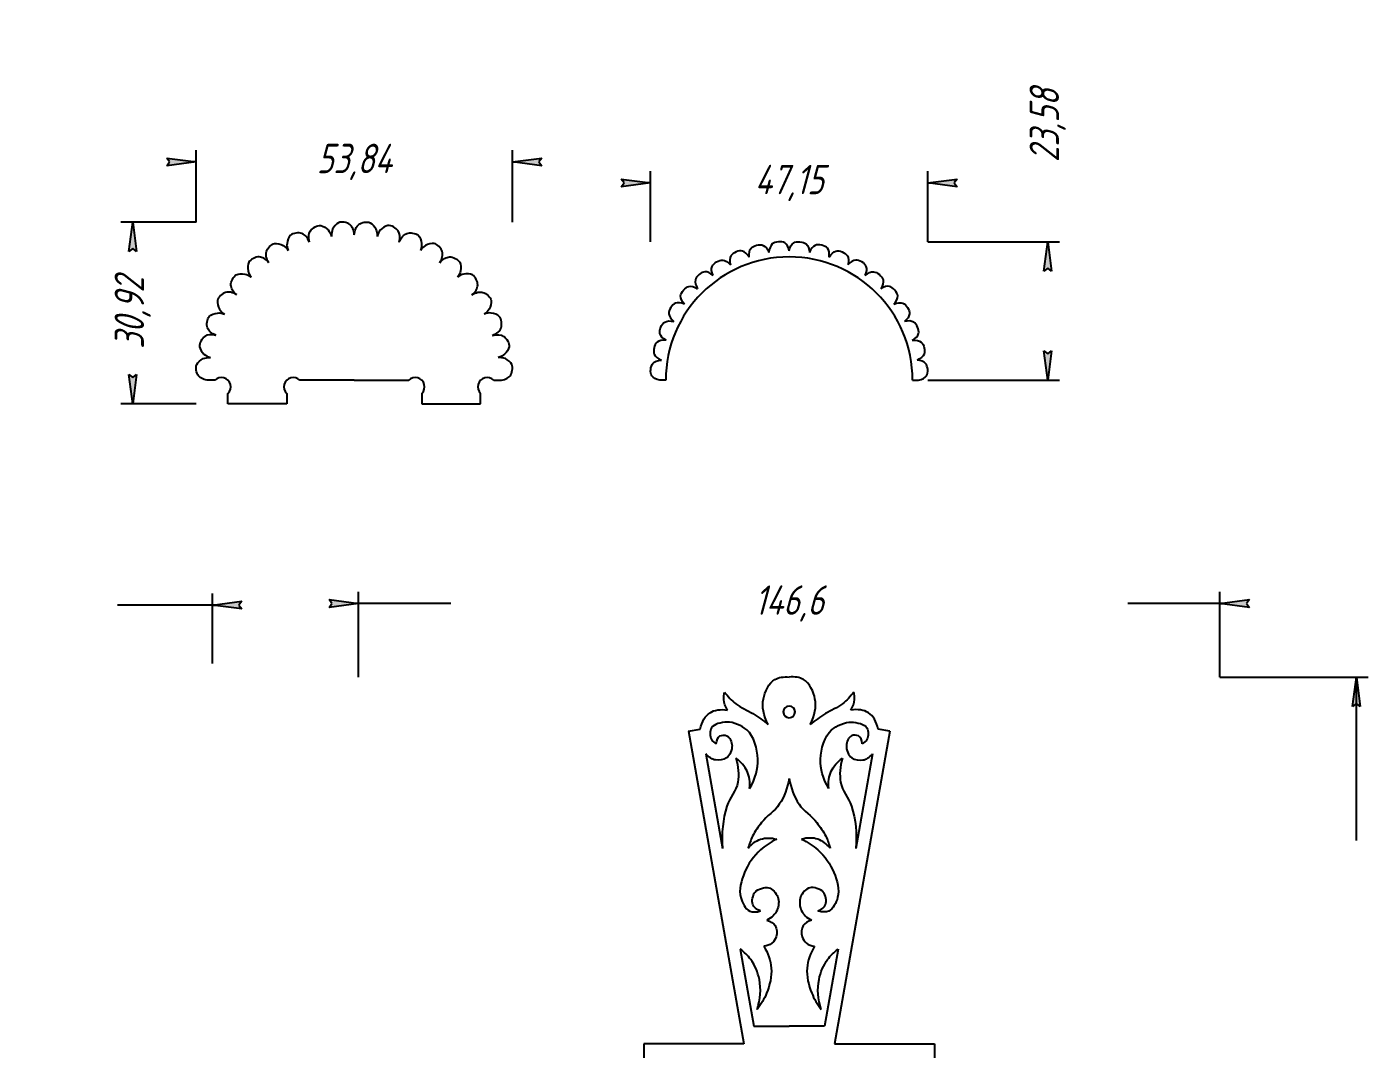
# Model space of a CAD drawing. Header units: millimetres. Extents: x -168 to 218, y -179 to 179.
# Drawn here: x -9.9 to 218.3, y 4.7 to 178.7 of the extents above; entities that cross this region are included whole.
import ezdxf

# ---------------------------------------------------------------- set-up
doc = ezdxf.new("R2010")
doc.units = ezdxf.units.MM
doc.linetypes.add('K5LT32768', pattern=[0])
doc.linetypes.add('K5LT_THIN', pattern=[0])
doc.styles.add('KDIMTEXTSTYLE', font='GOST_AU.SHX', dxfattribs={"width": 0.96, "oblique": 15, "height": 5})
doc.dimstyles.new('KDIMSTYLE (1.00)', dxfattribs={"dimtxt": 5, "dimasz": 1, "dimexe": 2, "dimexo": 0, "dimgap": 1, "dimtad": 1, "dimtxsty": 'KDIMTEXTSTYLE', "dimsah": 1, "dimcen": 0, "dimdle": 1, "dimadec": 0, "dimazin": 0, "dimtfac": 0.667, "dimtmove": 0, "dimatfit": 3, "dimfxl": 1, "dimtvp": 1, "dimtolj": 1, "dimtzin": 0, "dimarcsym": 0})

# ---------------------------------------------------------------- blocks, each defined once
blk = doc.blocks.new('KDIMARROW_01')
blk.add_hatch(color=0).paths.add_polyline_path([(0, 0), (-5, 0.658262491226197), (-4.5, 6e-16), (-5, -0.6582624912261956)])
at = {"color": 0, "linetype": 'K5LT_THIN'}
for p, q in [((-4.5, 6e-16), (-5, 0.658262491226197)), ((-5, 0.658262491226197), (0, 0)), ((0, 0), (-5, -0.6582624912261956)), ((-5, -0.6582624912261956), (-4.5, 6e-16)), ((0, 0), (-1, 0))]:
    blk.add_line(p, q, dxfattribs=at)

msp = doc.modelspace()

# ---------------------------------------------------------------- linework, layer by layer
at = {"color": 30, "linetype": 'K5LT32768', "true_color": 0xff8000}
for p, q in [((22.05843138044939, 118.5587721886688), (21.07382184203436, 118.5587721886688)), ((45.80243396825094, 118.5587721886688), (36.54855944098396, 118.5587721886688)), ((45.80243396825094, 118.5587721886688), (55.05630849551776, 118.5587721886688)), ((69.54643655605236, 118.5587721886688), (70.53104609446751, 118.5587721886688)), ((98.80243396825094, 118.5587721886687), (97.77542147014827, 118.5587721886687)), ((140.8024339682509, 118.5587721886687), (141.8294464663536, 118.5587721886687)), ((24.30349541071675, 114.5587721886688), (24.30349541071675, 116.3137081584015)), ((34.30349541071675, 114.5587721886688), (24.30349541071675, 114.5587721886688)), ((34.30349541071675, 116.3137081584014), (34.30349541071675, 114.5587721886688)), ((57.30137252578513, 116.3137081584015), (57.30137252578513, 114.5587721886688)), ((57.30137252578513, 114.5587721886688), (67.30137252578513, 114.5587721886688)), ((67.30137252578513, 114.5587721886688), (67.30137252578513, 116.3137081584014)), ((102.6968202480201, 58.85427667452092), (104.6692627513468, 59.18514004673153)), ((102.6968202480201, 58.85427667452092), (112.0738218420344, 5.674658011861681)), ((136.9080476884817, 58.85427667452092), (127.5310460944675, 5.674658011861681)), ((136.9080476884817, 58.85427667452092), (134.9356051851551, 59.18514004673153)), ((105.621961326357, 54.97675962042961), (108.4536054219915, 38.91770794122968)), ((133.9829066101449, 54.97675962042961), (131.1512625145103, 38.91770794122968)), ((111.4765433604915, 21.77377496878218), (113.7834256767027, 8.690795228855826)), ((128.1283245760104, 21.77377496878218), (125.8214422597991, 8.690795228855826)), ((113.7834256767027, 8.690795228855826), (119.8024339682509, 8.690795228855826)), ((125.8214422597991, 8.690795228855826), (119.8024339682509, 8.690795228855826)), ((112.0738218420344, 5.674658011861681), (95.07382184203436, 5.674658011861682)), ((95.07382184203436, 5.674658011861682), (95.07382184203436, 1.674658011861682)), ((127.5310460944675, 5.674658011861681), (144.5310460944675, 5.674658011861682)), ((144.5310460944675, 5.674658011861682), (144.5310460944675, 1.674658011861682))]:
    msp.add_line(p, q, dxfattribs=at)
for centre, radius, start, end in [((119.8024339682509, 118.5587721886687), 21, 0, 180), ((23.18096339558303, 117.4362401735351), 1.587500000000009, 315.0000000000003, 135.0000000000005), ((35.42602742585039, 117.436240173535), 1.587500000000009, 45.00000000000036, 225.0000000000004), ((56.17884051065141, 117.4362401735351), 1.587500000000009, 315.0000000000003, 135.0000000000005), ((68.42390454091877, 117.436240173535), 1.587500000000009, 45.00000000000036, 225.0000000000004), ((119.8024339682509, 62.13781165967887), 1, 90, 270), ((119.8024339682509, 62.13781165967887), 1, 270, 90)]:
    msp.add_arc(centre, radius, start, end, dxfattribs=at)
for points, knots in [([(38.16087257394362, 142.0770798902424), (37.96290638818706, 142.894852494145), (38.02208398473476, 143.5388239914233), (38.33840536358672, 144.0089943820774), (38.6571964948745, 144.4828357369635), (39.50914991169552, 144.9603537597687), (40.0783033891968, 144.9009413873774), (40.51304552140103, 144.8555598471184), (41.04555989891826, 144.4979187060795), (41.36360402720453, 144.1403963587616), (41.62423596170248, 143.8474126727875), (41.81073551787659, 143.4845825153651), (41.92310269572681, 143.0519058864944)], [0, 0, 0, 0, 1, 1, 1, 2, 2, 2, 3, 3, 3, 4, 4, 4, 4]), ([(45.80243396825092, 143.2873843148853), (45.73800536708062, 144.1263071943849), (45.48272599171317, 144.7204736001603), (45.03659584214851, 145.0698835322116), (44.58698242810274, 145.4220215632421), (43.62916539528804, 145.612900106266), (43.10622770448347, 145.3805174853991), (42.70678703391351, 145.2030143687944), (42.31085295562357, 144.6983214387123), (42.11885549613756, 144.2600164399728), (41.96151673451925, 143.9008326992223), (41.89626580104898, 143.4981291813962), (41.92310269572674, 143.0519058864944)], [0, 0, 0, 0, 1, 1, 1, 2, 2, 2, 3, 3, 3, 4, 4, 4, 4]), ([(45.80243396825095, 143.2873843148853), (45.86686256942125, 144.1263071943849), (46.12214194478871, 144.7204736001603), (46.56827209435336, 145.0698835322116), (47.01788550839913, 145.4220215632421), (47.97570254121383, 145.612900106266), (48.4986402320184, 145.3805174853991), (48.89808090258836, 145.2030143687944), (49.2940149808783, 144.6983214387123), (49.48601244036432, 144.2600164399728), (49.64335120198263, 143.9008326992223), (49.70860213545289, 143.4981291813962), (49.68176524077514, 143.0519058864944)], [0, 0, 0, 0, 1, 1, 1, 2, 2, 2, 3, 3, 3, 4, 4, 4, 4]), ([(53.44399536255825, 142.0770798902424), (53.64196154831482, 142.894852494145), (53.58278395176711, 143.5388239914233), (53.26646257291516, 144.0089943820774), (52.94767144162738, 144.4828357369635), (52.09571802480636, 144.9603537597687), (51.52656454730507, 144.9009413873774), (51.09182241510085, 144.8555598471184), (50.55930803758362, 144.4979187060795), (50.24126390929734, 144.1403963587616), (49.98063197479939, 143.8474126727875), (49.79413241862528, 143.4845825153651), (49.68176524077506, 143.0519058864944)], [0, 0, 0, 0, 1, 1, 1, 2, 2, 2, 3, 3, 3, 4, 4, 4, 4]), ([(31.26732045080004, 138.5646396460845), (30.82633778769001, 139.2812126941633), (30.68362088995329, 139.9119528659778), (30.83916975758986, 140.4568601615277), (30.99593310904076, 141.0060219470062), (31.65862777352119, 141.723436658457), (32.21828432981589, 141.8428102315011), (32.6457723347277, 141.9339925289402), (33.26274079395498, 141.7584115836618), (33.67569921582114, 141.5166686661255), (34.01411185352062, 141.3185643194484), (34.30360415642141, 141.0311238662246), (34.54417612452346, 140.6543473064542)], [0, 0, 0, 0, 1, 1, 1, 2, 2, 2, 3, 3, 3, 4, 4, 4, 4]), ([(38.16087257394354, 142.0770798902426), (37.84035590622941, 142.8550334287743), (37.41396327593914, 143.3412335954488), (36.88169468307271, 143.5356803902658), (36.34527027987657, 143.7316453734737), (35.37534743574378, 143.6171999149959), (34.94981431633302, 143.2345942756888), (34.62477514329953, 142.9423448245286), (34.40417815045481, 142.3400029658022), (34.35702140882852, 141.8638196627683), (34.31837723432069, 141.4735952743663), (34.38076213955232, 141.0704378222616), (34.54417612452336, 140.6543473064542)], [0, 0, 0, 0, 1, 1, 1, 2, 2, 2, 3, 3, 3, 4, 4, 4, 4]), ([(53.44399536255834, 142.0770798902426), (53.76451203027246, 142.8550334287743), (54.19090466056275, 143.3412335954488), (54.72317325342917, 143.5356803902658), (55.25959765662532, 143.7316453734737), (56.2295205007581, 143.6171999149959), (56.65505362016887, 143.2345942756888), (56.98009279320235, 142.9423448245286), (57.20068978604706, 142.3400029658022), (57.24784652767335, 141.8638196627683), (57.2864907021812, 141.4735952743663), (57.22410579694957, 141.0704378222616), (57.06069181197853, 140.6543473064542)], [0, 0, 0, 0, 1, 1, 1, 2, 2, 2, 3, 3, 3, 4, 4, 4, 4]), ([(60.33754748570183, 138.5646396460845), (60.77853014881185, 139.2812126941633), (60.92124704654859, 139.9119528659778), (60.76569817891203, 140.4568601615277), (60.6089348274611, 141.0060219470062), (59.9462401629807, 141.723436658457), (59.38658360668597, 141.8428102315011), (58.95909560177418, 141.9339925289402), (58.3421271425469, 141.7584115836618), (57.92916872068074, 141.5166686661255), (57.59075608298127, 141.3185643194484), (57.30126378008046, 141.0311238662246), (57.06069181197842, 140.6543473064542)], [0, 0, 0, 0, 1, 1, 1, 2, 2, 2, 3, 3, 3, 4, 4, 4, 4]), ([(112.9957127710277, 139.5077059595041), (112.9283704832549, 140.1808033443953), (113.0312397643506, 140.6889301064767), (113.3043206143147, 141.0320862457483), (113.675860758814, 141.498967323596), (114.8143265019164, 141.7612902627864), (115.3641750350191, 141.5165999787695), (115.7692170923947, 141.3363506008203), (116.1000420979468, 140.9356824782933), (116.3566500516756, 140.3145956111882)], [0, 0, 0, 0, 1, 1, 1, 2, 2, 2, 3, 3, 3, 3]), ([(119.8024339682509, 140.5857846867714), (119.6584817590587, 141.2467482521353), (119.4036274541661, 141.6982171642591), (119.0378710535734, 141.9401914231427), (118.540241190675, 142.2694094958219), (117.3764336808944, 142.1670881743802), (116.9291101066314, 141.7644613442309), (116.5995923396026, 141.4678691196086), (116.4087723212841, 140.9845805419276), (116.3566500516757, 140.3145956111881)], [0, 0, 0, 0, 1, 1, 1, 2, 2, 2, 3, 3, 3, 3]), ([(119.802433968251, 140.5857846867714), (119.9463861774432, 141.2467482521353), (120.2012404823357, 141.6982171642591), (120.5669968829285, 141.9401914231427), (121.0646267458269, 142.2694094958219), (122.2284342556075, 142.1670881743802), (122.6757578298705, 141.7644613442309), (123.0052755968992, 141.4678691196086), (123.1960956152178, 140.9845805419276), (123.2482178848262, 140.3145956111881)], [0, 0, 0, 0, 1, 1, 1, 2, 2, 2, 3, 3, 3, 3]), ([(126.6091551654742, 139.5077059595041), (126.676497453247, 140.1808033443953), (126.5736281721513, 140.6889301064767), (126.3005473221872, 141.0320862457483), (125.9290071776879, 141.498967323596), (124.7905414345854, 141.7612902627864), (124.2406929014827, 141.5165999787695), (123.8356508441072, 141.3363506008203), (123.504825838555, 140.9356824782933), (123.2482178848263, 140.3145956111882)], [0, 0, 0, 0, 1, 1, 1, 2, 2, 2, 3, 3, 3, 3]), ([(31.26732045079986, 138.5646396460847), (30.72209012114867, 139.205472330976), (30.16632251744055, 139.5361135986796), (29.60001763967546, 139.5565634491953), (29.02929120540243, 139.5771729666558), (28.14220535578509, 139.1686062255405), (27.85573095435966, 138.673229673539), (27.63691037780023, 138.2948413003244), (27.61324404105001, 137.6538119308483), (27.71554404771418, 137.1863624629851), (27.79937722136746, 136.8032953089216), (27.98329129611568, 136.4391477829136), (28.26728627195888, 136.0939198849609)], [0, 0, 0, 0, 1, 1, 1, 2, 2, 2, 3, 3, 3, 4, 4, 4, 4]), ([(60.33754748570203, 138.5646396460847), (60.88277781535322, 139.205472330976), (61.43854541906131, 139.5361135986796), (62.00485029682642, 139.5565634491953), (62.57557673109943, 139.5771729666558), (63.46266258071677, 139.1686062255405), (63.7491369821422, 138.673229673539), (63.96795755870164, 138.2948413003244), (63.99162389545188, 137.6538119308483), (63.88932388878771, 137.1863624629851), (63.8054907151344, 136.8032953089216), (63.62157664038619, 136.4391477829136), (63.33758166454299, 136.0939198849609)], [0, 0, 0, 0, 1, 1, 1, 2, 2, 2, 3, 3, 3, 4, 4, 4, 4]), ([(112.9957127710282, 139.5077059595039), (112.6545571100808, 140.0918359863587), (112.2726646964287, 140.4424541258373), (111.8500355300719, 140.5595603779397), (111.2750274269461, 140.7188892866993), (110.1997997382684, 140.2619396284829), (109.8987882709806, 139.7407881716023), (109.6770502892206, 139.3568856137324), (109.6449140510499, 138.8382842341505), (109.8023795564684, 138.1849840328568)], [0, 0, 0, 0, 1, 1, 1, 2, 2, 2, 3, 3, 3, 3]), ([(126.6091551654736, 139.5077059595039), (126.9503108264211, 140.0918359863587), (127.3322032400732, 140.4424541258373), (127.75483240643, 140.5595603779397), (128.3298405095557, 140.7188892866993), (129.4050681982334, 140.2619396284829), (129.7060796655213, 139.7407881716023), (129.9278176472813, 139.3568856137324), (129.959953885452, 138.8382842341505), (129.8024883800335, 138.1849840328568)], [0, 0, 0, 0, 1, 1, 1, 2, 2, 2, 3, 3, 3, 3]), ([(106.8552808698042, 136.3789996349431), (106.3503164501664, 136.8291174063871), (105.8787682180038, 137.0445638268281), (105.4406361733166, 137.0253388962662), (104.8445356294144, 136.999182417407), (103.9631385395592, 136.2323338387176), (103.8379042789349, 135.6436716907809), (103.7456513410378, 135.2100378568342), (103.8753446019134, 134.7068879916932), (104.2269840615618, 134.1342220953579)], [0, 0, 0, 0, 1, 1, 1, 2, 2, 2, 3, 3, 3, 3]), ([(106.8552808698042, 136.3789996349431), (106.583236017395, 136.9983433775833), (106.5240507127278, 137.5133890018225), (106.6777249558025, 137.9241365076607), (106.8868064438869, 138.4829790178254), (107.888489461219, 139.0842682206485), (108.4870399477213, 139.0214664726209), (108.9279579567737, 138.9752040063299), (109.3664044930226, 138.6963765264086), (109.8023795564681, 138.1849840328569)], [0, 0, 0, 0, 1, 1, 1, 2, 2, 2, 3, 3, 3, 3]), ([(132.7495870666977, 136.3789996349431), (133.0216319191069, 136.9983433775833), (133.0808172237741, 137.5133890018225), (132.9271429806994, 137.9241365076607), (132.718061492615, 138.4829790178254), (131.7163784752829, 139.0842682206485), (131.1178279887806, 139.0214664726209), (130.6769099797282, 138.9752040063299), (130.2384634434793, 138.6963765264086), (129.8024883800338, 138.1849840328569)], [0, 0, 0, 0, 1, 1, 1, 2, 2, 2, 3, 3, 3, 3]), ([(132.7495870666976, 136.3789996349431), (133.2545514863355, 136.8291174063871), (133.7260997184981, 137.0445638268281), (134.1642317631853, 137.0253388962662), (134.7603323070874, 136.999182417407), (135.6417293969427, 136.2323338387176), (135.7669636575669, 135.6436716907809), (135.8592165954641, 135.2100378568342), (135.7295233345885, 134.7068879916932), (135.3778838749401, 134.1342220953579)], [0, 0, 0, 0, 1, 1, 1, 2, 2, 2, 3, 3, 3, 3]), ([(25.79656651083533, 133.0938857061195), (25.1557338259439, 133.6391160357707), (24.82509255824037, 134.1948836394787), (24.80464270772467, 134.7611885172438), (24.78403319026418, 135.3319149515169), (25.19259993137943, 136.2190008011343), (25.68797648338095, 136.5054752025597), (26.0663648565955, 136.7242957791191), (26.70739422607166, 136.7479621158693), (27.17484369393489, 136.6456621092051), (27.55791084799837, 136.5618289355519), (27.92205837400648, 136.3779148608036), (28.26728627195905, 136.0939198849604)], [0, 0, 0, 0, 1, 1, 1, 2, 2, 2, 3, 3, 3, 4, 4, 4, 4]), ([(65.80830142566654, 133.0938857061195), (66.44913411055796, 133.6391160357707), (66.77977537826149, 134.1948836394787), (66.80022522877721, 134.7611885172438), (66.8208347462377, 135.3319149515169), (66.41226800512243, 136.2190008011343), (65.91689145312091, 136.5054752025597), (65.53850307990638, 136.7242957791191), (64.89747371043023, 136.7479621158693), (64.43002424256699, 136.6456621092051), (64.04695708850352, 136.5618289355519), (63.68280956249538, 136.3779148608036), (63.33758166454282, 136.0939198849604)], [0, 0, 0, 0, 1, 1, 1, 2, 2, 2, 3, 3, 3, 4, 4, 4, 4]), ([(25.79656651083531, 133.0938857061197), (25.07999346275643, 133.5348683692297), (24.44925329094198, 133.6775852669664), (23.90434599539199, 133.5220363993299), (23.35518420991357, 133.3652730478789), (22.63776949846277, 132.7025783833985), (22.51839592541866, 132.1429218271038), (22.42721362797957, 131.715433822192), (22.602794573258, 131.0984653629647), (22.84453749079424, 130.6855069410986), (23.04264183747136, 130.347094303399), (23.33008229069516, 130.0576020004983), (23.70685885046558, 129.8170300323962)], [0, 0, 0, 0, 1, 1, 1, 2, 2, 2, 3, 3, 3, 4, 4, 4, 4]), ([(65.80830142566657, 133.0938857061197), (66.52487447374546, 133.5348683692297), (67.1556146455599, 133.6775852669664), (67.70052194110988, 133.5220363993299), (68.2496837265883, 133.3652730478789), (68.9670984380391, 132.7025783833985), (69.08647201108323, 132.1429218271038), (69.1776543085223, 131.715433822192), (69.00207336324388, 131.0984653629647), (68.76033044570764, 130.6855069410986), (68.56222609903051, 130.347094303399), (68.27478564580673, 130.0576020004983), (67.8980090860363, 129.8170300323962)], [0, 0, 0, 0, 1, 1, 1, 2, 2, 2, 3, 3, 3, 4, 4, 4, 4]), ([(101.9822065219765, 131.5059252871153), (101.5320887505325, 132.0108897067532), (101.3166423300915, 132.4824379389158), (101.3358672606533, 132.920569983603), (101.3620237395125, 133.5166705275051), (102.1288723182019, 134.3980676173604), (102.7175344661386, 134.5233018779847), (103.1511683000853, 134.6155548158818), (103.6543181652264, 134.4858615550063), (104.2269840615616, 134.1342220953579)], [0, 0, 0, 0, 1, 1, 1, 2, 2, 2, 3, 3, 3, 3]), ([(137.6226614145254, 131.5059252871153), (138.0727791859694, 132.0108897067532), (138.2882256064104, 132.4824379389158), (138.2690006758486, 132.920569983603), (138.2428441969894, 133.5166705275051), (137.4759956183, 134.3980676173604), (136.8873334703633, 134.5233018779847), (136.4536996364165, 134.6155548158818), (135.9505497712755, 134.4858615550063), (135.3778838749402, 134.1342220953579)], [0, 0, 0, 0, 1, 1, 1, 2, 2, 2, 3, 3, 3, 3]), ([(101.9822065219765, 131.5059252871154), (101.3628627793363, 131.7779701395247), (100.8478171550971, 131.8371554441919), (100.437069649259, 131.6834812011171), (99.87822713909421, 131.4743997130328), (99.27693793627115, 130.4727166957007), (99.33973968429869, 129.8741662091983), (99.38600215058976, 129.433248200146), (99.66482963051112, 128.994801663897), (100.1762221240628, 128.5588266004515)], [0, 0, 0, 0, 1, 1, 1, 2, 2, 2, 3, 3, 3, 3]), ([(137.6226614145254, 131.5059252871154), (138.2420051571656, 131.7779701395247), (138.7570507814047, 131.8371554441919), (139.1677982872429, 131.6834812011171), (139.7266407974077, 131.4743997130328), (140.3279300002307, 130.4727166957007), (140.2651282522032, 129.8741662091983), (140.2188657859121, 129.433248200146), (139.9400383059908, 128.994801663897), (139.4286458124391, 128.5588266004515)], [0, 0, 0, 0, 1, 1, 1, 2, 2, 2, 3, 3, 3, 3]), ([(22.28412626667732, 126.2003335829761), (21.50617272814556, 126.5208502506902), (21.01997256147114, 126.9472428809805), (20.82552576665405, 127.4795114738469), (20.62956078344619, 128.0159358770431), (20.74400624192398, 128.9858587211759), (21.12661188123099, 129.4113918405866), (21.41886133239123, 129.7364310136201), (22.02120319111768, 129.9570280064648), (22.4973864941516, 130.0041847480911), (22.8876108825536, 130.0428289225989), (23.2907683346583, 129.9804440173673), (23.70685885046562, 129.8170300323962)], [0, 0, 0, 0, 1, 1, 1, 2, 2, 2, 3, 3, 3, 4, 4, 4, 4]), ([(69.32074166982454, 126.2003335829761), (70.09869520835633, 126.5208502506902), (70.58489537503073, 126.9472428809805), (70.77934216984784, 127.4795114738469), (70.97530715305567, 128.0159358770431), (70.86086169457789, 128.9858587211759), (70.47825605527089, 129.4113918405866), (70.18600660411064, 129.7364310136201), (69.5836647453842, 129.9570280064648), (69.10748144235026, 130.0041847480911), (68.71725705394829, 130.0428289225989), (68.31409960184357, 129.9804440173673), (67.89800908603627, 129.8170300323962)], [0, 0, 0, 0, 1, 1, 1, 2, 2, 2, 3, 3, 3, 4, 4, 4, 4]), ([(98.85350019741567, 125.3654933858918), (98.26937017056085, 125.7066490468392), (97.91875203108225, 126.0885414604914), (97.8016457789798, 126.5111706268482), (97.64231687022028, 127.0861787299739), (98.09926652843662, 128.1614064186516), (98.62041798531722, 128.4624178859394), (99.0043205431871, 128.6841558676994), (99.52292192276896, 128.7162921058701), (100.1762221240628, 128.5588266004516)], [0, 0, 0, 0, 1, 1, 1, 2, 2, 2, 3, 3, 3, 3]), ([(140.7513677390862, 125.3654933858918), (141.335497765941, 125.7066490468392), (141.6861159054196, 126.0885414604914), (141.8032221575221, 126.5111706268482), (141.9625510662816, 127.0861787299739), (141.5056014080653, 128.1614064186516), (140.9844499511847, 128.4624178859394), (140.6005473933148, 128.6841558676994), (140.0819460137329, 128.7162921058701), (139.4286458124391, 128.5588266004516)], [0, 0, 0, 0, 1, 1, 1, 2, 2, 2, 3, 3, 3, 3]), ([(22.2841262666773, 126.2003335829761), (21.46635366277469, 126.3982997687326), (20.82238216549635, 126.3391221721849), (20.35221177484225, 126.022800793333), (19.87837041995618, 125.7040096620452), (19.40085239715094, 124.8520562452242), (19.46026476954233, 124.2829027677229), (19.50564630980128, 123.8481606355187), (19.86328745084018, 123.3156462580014), (20.22080979815811, 122.9976021297152), (20.51379348413218, 122.7369701952172), (20.87662364155459, 122.5504706390431), (21.3093002704253, 122.4381034611929)], [0, 0, 0, 0, 1, 1, 1, 2, 2, 2, 3, 3, 3, 4, 4, 4, 4]), ([(69.32074166982457, 126.2003335829761), (70.1385142737272, 126.3982997687326), (70.78248577100553, 126.3391221721849), (71.25265616165962, 126.022800793333), (71.72649751654569, 125.7040096620452), (72.20401553935093, 124.8520562452242), (72.14460316695954, 124.2829027677229), (72.0992216267006, 123.8481606355187), (71.7415804856617, 123.3156462580014), (71.38405813834376, 122.9976021297152), (71.0910744523697, 122.7369701952172), (70.72824429494727, 122.5504706390431), (70.29556766607658, 122.4381034611929)], [0, 0, 0, 0, 1, 1, 1, 2, 2, 2, 3, 3, 3, 4, 4, 4, 4]), ([(98.85350019741566, 125.3654933858918), (98.1804028125244, 125.4328356736646), (97.67227605044302, 125.3299663925689), (97.32911991117143, 125.0568855426048), (96.86223883332377, 124.6853453981055), (96.59991589413335, 123.5468796550031), (96.8446061781503, 122.9970311219003), (97.02485555609945, 122.5919890645248), (97.42552367862653, 122.2611640589727), (98.04661054573162, 122.0045561052439)], [0, 0, 0, 0, 1, 1, 1, 2, 2, 2, 3, 3, 3, 3]), ([(140.7513677390862, 125.3654933858918), (141.4244651239775, 125.4328356736646), (141.9325918860588, 125.3299663925689), (142.2757480253304, 125.0568855426048), (142.7426291031781, 124.6853453981055), (143.0049520423685, 123.5468796550031), (142.7602617583516, 122.9970311219003), (142.5800123804024, 122.5919890645248), (142.1793442578754, 122.2611640589727), (141.5582573907703, 122.0045561052439)], [0, 0, 0, 0, 1, 1, 1, 2, 2, 2, 3, 3, 3, 3]), ([(21.07382184203436, 118.5587721886688), (20.23489896253477, 118.623200789839), (19.64073255675935, 118.8784801652065), (19.29132262470809, 119.3246103147712), (18.93918459367752, 119.7742237288169), (18.74830605065371, 120.7320407616317), (18.98068867152061, 121.2549784524362), (19.15819178812531, 121.6544191230062), (19.66288471820739, 122.0503532012961), (20.10118971694688, 122.2423506607821), (20.46037345769739, 122.3996894224004), (20.86307697552353, 122.4649403558707), (21.3093002704253, 122.438103461193)], [0, 0, 0, 0, 1, 1, 1, 2, 2, 2, 3, 3, 3, 4, 4, 4, 4]), ([(70.53104609446751, 118.5587721886688), (71.3699689739671, 118.623200789839), (71.96413537974252, 118.8784801652065), (72.3135453117938, 119.3246103147712), (72.66568334282437, 119.7742237288169), (72.85656188584818, 120.7320407616317), (72.62417926498125, 121.2549784524362), (72.44667614837658, 121.6544191230062), (71.94198321829447, 122.0503532012961), (71.50367821955501, 122.2423506607821), (71.14449447880449, 122.3996894224004), (70.74179096097834, 122.4649403558707), (70.29556766607658, 122.438103461193)], [0, 0, 0, 0, 1, 1, 1, 2, 2, 2, 3, 3, 3, 4, 4, 4, 4]), ([(97.77542147014827, 118.5587721886687), (97.11445790478437, 118.702724397861), (96.6629889926606, 118.9575787027535), (96.42101473377694, 119.3233351033463), (96.09179666109782, 119.8209649662447), (96.19411798253945, 120.9847724760252), (96.59674481268877, 121.4320960502883), (96.89333703731107, 121.761613817317), (97.37662561499202, 121.9524338356356), (98.04661054573161, 122.0045561052439)], [0, 0, 0, 0, 1, 1, 1, 2, 2, 2, 3, 3, 3, 3]), ([(141.8294464663536, 118.5587721886687), (142.4904100317175, 118.702724397861), (142.9418789438413, 118.9575787027535), (143.1838532027249, 119.3233351033463), (143.5130712754041, 119.8209649662447), (143.4107499539624, 120.9847724760252), (143.0081231238131, 121.4320960502883), (142.7115308991908, 121.761613817317), (142.2282423215099, 121.9524338356356), (141.5582573907703, 122.0045561052439)], [0, 0, 0, 0, 1, 1, 1, 2, 2, 2, 3, 3, 3, 3]), ([(116.2420431132236, 60.00122840483447), (115.4190476576998, 61.53998048950565), (115.1420831617015, 62.98415250435418), (115.4111496252285, 64.33374444938006), (115.6464414219573, 65.51392836912018), (116.3419576840095, 67.09307703089438), (117.3696842755026, 67.65731840136024), (118.0271702273286, 68.01829064591553), (118.8380867915781, 68.1567728939147), (119.8024339682509, 68.07276514535776)], [0, 0, 0, 0, 1, 1, 1, 2, 2, 2, 3, 3, 3, 3]), ([(123.3628248232783, 60.00122840483447), (124.185820278802, 61.53998048950565), (124.4627847748003, 62.98415250435418), (124.1937183112733, 64.33374444938006), (123.9584265145445, 65.51392836912018), (123.2629102524923, 67.09307703089438), (122.2351836609993, 67.65731840136024), (121.5776977091733, 68.01829064591553), (120.7667811449238, 68.1567728939147), (119.8024339682509, 68.07276514535776)], [0, 0, 0, 0, 1, 1, 1, 2, 2, 2, 3, 3, 3, 3]), ([(109.3278223024077, 62.43455933396281), (108.9439222973047, 63.01676621215508), (108.7263073361631, 63.62015314986578), (108.674977418983, 64.24472014709487), (108.6407930961278, 64.66066470829658), (108.680359452699, 65.0860030414369), (108.7936764886966, 65.52073514651583)], [0, 0, 0, 0, 1, 1, 1, 2, 2, 2, 2]), ([(108.7936764886966, 65.52073514651583), (109.3616525034277, 64.75220446965409), (110.0046057977096, 64.07957640794382), (110.7225363715422, 63.50285096138501), (111.5839665157773, 62.81084994802661), (112.6902957779277, 62.44060417067089), (113.6306635795248, 61.84106398539492), (114.5275083490356, 61.26927231158069), (115.3979681936018, 60.65599378472722), (116.2420431132236, 60.00122840483447)], [0, 0, 0, 0, 1, 1, 1, 2, 2, 2, 3, 3, 3, 3]), ([(130.8111914478053, 65.52073514651583), (130.2432154330742, 64.75220446965409), (129.6002621387923, 64.07957640794382), (128.8823315649597, 63.50285096138501), (128.0209014207246, 62.81084994802661), (126.9145721585742, 62.44060417067089), (125.974204356977, 61.84106398539492), (125.0773595874662, 61.26927231158069), (124.2068997429, 60.65599378472722), (123.3628248232783, 60.00122840483447)], [0, 0, 0, 0, 1, 1, 1, 2, 2, 2, 3, 3, 3, 3]), ([(130.2770456340942, 62.43455933396281), (130.6609456391972, 63.01676621215508), (130.8785606003387, 63.62015314986578), (130.9298905175189, 64.24472014709487), (130.9640748403741, 64.66066470829658), (130.9245084838029, 65.0860030414369), (130.8111914478053, 65.52073514651583)], [0, 0, 0, 0, 1, 1, 1, 2, 2, 2, 2]), ([(104.6692627513468, 59.18514004673153), (104.9531070927554, 60.52162456248903), (105.5069097730197, 61.45639048775749), (106.3306707921398, 61.9894378225369), (107.0964366111978, 62.48495705619771), (108.0954871146204, 62.63333089333967), (109.3278223024077, 62.43455933396281)], [0, 0, 0, 0, 1, 1, 1, 2, 2, 2, 2]), ([(134.9356051851551, 59.18514004673153), (134.6517608437464, 60.52162456248903), (134.0979581634821, 61.45639048775749), (133.274197144362, 61.9894378225369), (132.508431325304, 62.48495705619771), (131.5093808218814, 62.63333089333967), (130.2770456340942, 62.43455933396281)], [0, 0, 0, 0, 1, 1, 1, 2, 2, 2, 2]), ([(113.0705449450811, 49.11842238622881), (114.0662957406453, 50.80356837278928), (114.5312004303569, 52.46535534877938), (114.4652590142156, 54.10378331419908), (114.3977914329763, 55.78013147792513), (113.8223733413181, 58.00368133444525), (112.5957486662268, 59.05946947474095), (111.7470815694663, 59.7899395802378), (110.3242112321229, 60.44601924677023), (109.1831504119614, 60.3948340090187), (108.314734071079, 60.35587894537092), (106.9340478415676, 60.09416010022142), (106.5717708782627, 59.41556668388169), (106.3135083452635, 58.93180626759208), (106.2472221371602, 57.94082243866986), (106.5717708782627, 57.42735726617926), (106.7504091795853, 57.14473547602709), (107.0273736755837, 56.90733733659993), (107.4026643662578, 56.71516284789779)], [0, 0, 0, 0, 1, 1, 1, 2, 2, 2, 3, 3, 3, 4, 4, 4, 5, 5, 5, 6, 6, 6, 6]), ([(126.5343229914207, 49.11842238622881), (125.5385721958565, 50.80356837278928), (125.073667506145, 52.46535534877938), (125.1396089222862, 54.10378331419908), (125.2070765035256, 55.78013147792513), (125.7824945951838, 58.00368133444525), (127.0091192702751, 59.05946947474095), (127.8577863670356, 59.7899395802378), (129.2806567043789, 60.44601924677023), (130.4217175245404, 60.3948340090187), (131.2901338654228, 60.35587894537092), (132.6708200949342, 60.09416010022142), (133.0330970582391, 59.41556668388169), (133.2913595912383, 58.93180626759208), (133.3576457993417, 57.94082243866986), (133.0330970582391, 57.42735726617926), (132.8544587569165, 57.14473547602709), (132.5774942609182, 56.90733733659993), (132.2022035702441, 56.71516284789779)], [0, 0, 0, 0, 1, 1, 1, 2, 2, 2, 3, 3, 3, 4, 4, 4, 5, 5, 5, 6, 6, 6, 6]), ([(107.4026643662578, 56.71516284789779), (107.4427469634025, 57.39666422298627), (107.6405787462584, 57.84178573441219), (107.9961597148257, 58.05052738217554), (108.2922987334468, 58.22437399427934), (108.8938533246077, 58.21544852652486), (109.2128251793898, 58.08020214960393), (109.7102197290358, 57.86930325764438), (110.0336884803969, 56.95920383762082), (110.0733934348133, 56.38874040618545), (110.1209235545597, 55.70584841938864), (109.6966195494162, 54.70516549587195), (109.153475644533, 54.31150668619784), (108.6915075547796, 53.9766823299181), (107.8437542809139, 53.84353397569542), (107.2542905291158, 53.95540947705711), (106.6668870769119, 54.06689395004876), (106.122777342659, 54.4073439978396), (105.621961326357, 54.97675962042961)], [0, 0, 0, 0, 1, 1, 1, 2, 2, 2, 3, 3, 3, 4, 4, 4, 5, 5, 5, 6, 6, 6, 6]), ([(132.2022035702441, 56.71516284789779), (132.1621209730994, 57.39666422298627), (131.9642891902434, 57.84178573441219), (131.6087082216762, 58.05052738217554), (131.312569203055, 58.22437399427934), (130.7110146118941, 58.21544852652486), (130.392042757112, 58.08020214960393), (129.8946482074661, 57.86930325764438), (129.5711794561049, 56.95920383762082), (129.5314745016886, 56.38874040618545), (129.4839443819422, 55.70584841938864), (129.9082483870857, 54.70516549587195), (130.4513922919688, 54.31150668619784), (130.9133603817223, 53.9766823299181), (131.761113655588, 53.84353397569542), (132.3505774073861, 53.95540947705711), (132.9379808595899, 54.06689395004876), (133.4820905938428, 54.4073439978396), (133.9829066101449, 54.97675962042961)], [0, 0, 0, 0, 1, 1, 1, 2, 2, 2, 3, 3, 3, 4, 4, 4, 5, 5, 5, 6, 6, 6, 6]), ([(110.7262383182379, 54.25215715134106), (111.1605011384621, 52.82987774319883), (111.2693086190329, 51.46483844149268), (111.0526607599503, 50.15703924622262), (110.8187546457165, 48.74506024371091), (109.6520456560193, 47.51401964794651), (109.2128251793898, 46.12127087596099), (108.495526844052, 43.84674947077624), (108.2424535915859, 41.44556182586575), (108.4536054219915, 38.9177079412295)], [0, 0, 0, 0, 1, 1, 1, 2, 2, 2, 3, 3, 3, 3]), ([(113.0705449450811, 49.11842238622881), (113.1831613801133, 50.20234812969593), (113.0446791321141, 51.17172386569014), (112.6550982010836, 52.02654959421147), (112.2645247055628, 52.88355322620786), (111.6215714112809, 53.62542241191772), (110.7262383182379, 54.25215715134106)], [0, 0, 0, 0, 1, 1, 1, 2, 2, 2, 2]), ([(126.5343229914207, 49.11842238622881), (126.4217065563886, 50.20234812969593), (126.5601888043877, 51.17172386569014), (126.9497697354183, 52.02654959421147), (127.340343230939, 52.88355322620786), (127.9832965252209, 53.62542241191772), (128.8786296182639, 54.25215715134106)], [0, 0, 0, 0, 1, 1, 1, 2, 2, 2, 2]), ([(128.8786296182639, 54.25215715134106), (128.4443667980398, 52.82987774319883), (128.335559317469, 51.46483844149268), (128.5522071765516, 50.15703924622262), (128.7861132907854, 48.74506024371091), (129.9528222804826, 47.51401964794651), (130.392042757112, 46.12127087596099), (131.1093410924499, 43.84674947077624), (131.362414344916, 41.44556182586575), (131.1512625145103, 38.9177079412295)], [0, 0, 0, 0, 1, 1, 1, 2, 2, 2, 3, 3, 3, 3]), ([(119.8024339682509, 50.8098841296473), (119.5169915623789, 49.16889223633226), (118.9545987089313, 47.70493704319814), (118.1152554079082, 46.41801855024493), (117.3477666649466, 45.24127066264431), (115.989691558802, 44.4628963072797), (115.1181038976403, 43.33184273769191), (114.5494920770778, 42.59395892173719), (113.9791983035301, 41.82423057739005), (113.5750159913638, 40.98753611084875), (113.2613840357313, 40.33828918957261), (113.0140943071614, 39.65576953871954), (112.8331468056539, 38.93997715828954)], [0, 0, 0, 0, 1, 1, 1, 2, 2, 2, 3, 3, 3, 4, 4, 4, 4]), ([(119.8024339682509, 50.8098841296473), (120.087876374123, 49.16889223633226), (120.6502692275706, 47.70493704319814), (121.4896125285937, 46.41801855024493), (122.2571012715553, 45.24127066264431), (123.6151763776999, 44.4628963072797), (124.4867640388615, 43.33184273769191), (125.055375859424, 42.59395892173719), (125.6256696329718, 41.82423057739005), (126.029851945138, 40.98753611084875), (126.3434839007705, 40.33828918957261), (126.5907736293405, 39.65576953871954), (126.7717211308479, 38.93997715828954)], [0, 0, 0, 0, 1, 1, 1, 2, 2, 2, 3, 3, 3, 4, 4, 4, 4]), ([(117.6857932268491, 40.46987715555812), (116.6542937449612, 39.98859177035595), (115.7384059705511, 39.38754041839933), (114.9381299036188, 38.66672309968826), (113.7802040873638, 37.62376677920404), (112.7480854294782, 36.22354743033222), (112.1904665803886, 34.78564865562552), (111.6895096155619, 33.49386053353993), (111.1634764237234, 31.8363992208003), (111.5550694368915, 30.561116296159), (111.8096028875981, 29.7321889340236), (112.3226622694005, 28.54350705272574), (113.0834571604384, 28.24277536718347), (113.5822154759908, 28.04562311145569), (114.1889911265374, 28.05134741004575), (114.9037841120784, 28.25994826295366)], [0, 0, 0, 0, 1, 1, 1, 2, 2, 2, 3, 3, 3, 4, 4, 4, 5, 5, 5, 5]), ([(112.8331468056539, 38.93997715828954), (113.4541880604044, 39.69799510334131), (114.1558490930594, 40.20796176909751), (114.9381299036188, 40.46987715555812), (115.7641340322822, 40.74643154326223), (116.6800218066923, 40.74643154326223), (117.6857932268491, 40.46987715555812)], [0, 0, 0, 0, 1, 1, 1, 2, 2, 2, 2]), ([(126.7717211308479, 38.93997715828954), (126.1506798760974, 39.69799510334131), (125.4490188434425, 40.20796176909751), (124.666738032883, 40.46987715555812), (123.8407339042196, 40.74643154326223), (122.9248461298095, 40.74643154326223), (121.9190747096528, 40.46987715555812)], [0, 0, 0, 0, 1, 1, 1, 2, 2, 2, 2]), ([(121.9190747096528, 40.46987715555812), (122.9505741915407, 39.98859177035595), (123.8664619659508, 39.38754041839933), (124.666738032883, 38.66672309968826), (125.824663849138, 37.62376677920404), (126.8567825070237, 36.22354743033222), (127.4144013561133, 34.78564865562552), (127.9153583209399, 33.49386053353993), (128.4413915127785, 31.8363992208003), (128.0497984996103, 30.561116296159), (127.7952650489037, 29.7321889340236), (127.2822056671014, 28.54350705272574), (126.5214107760635, 28.24277536718347), (126.0226524605111, 28.04562311145569), (125.4158768099644, 28.05134741004575), (124.7010838244234, 28.25994826295366)], [0, 0, 0, 0, 1, 1, 1, 2, 2, 2, 3, 3, 3, 4, 4, 4, 5, 5, 5, 5]), ([(114.9037841120784, 28.25994826295366), (114.2420842489853, 28.53723466420082), (113.8127618547305, 28.89786547537479), (113.6158169293142, 29.34184069647557), (113.3622388110742, 29.91348477856586), (113.6164854411757, 30.99268456069009), (114.0107935320286, 31.47127977197902), (114.4507971779861, 32.00533839971208), (115.6466544041362, 32.38914642687797), (116.3119615652339, 32.20971429009715), (116.9170306723687, 32.04652824740657), (117.6305553503707, 31.28523504580715), (117.8746950803211, 30.66415367078013), (118.1288532833413, 30.017585714642), (118.0264949347016, 29.02943937330236), (117.7373119141596, 28.38015853334498), (117.4290473101702, 27.68803525227453), (116.844214641393, 27.12323793848117), (115.9828139078281, 26.68576659196489)], [0, 0, 0, 0, 1, 1, 1, 2, 2, 2, 3, 3, 3, 4, 4, 4, 5, 5, 5, 6, 6, 6, 6]), ([(124.7010838244234, 28.25994826295366), (125.3627836875166, 28.53723466420082), (125.7921060817713, 28.89786547537479), (125.9890510071876, 29.34184069647557), (126.2426291254276, 29.91348477856586), (125.9883824953262, 30.99268456069009), (125.5940744044733, 31.47127977197902), (125.1540707585157, 32.00533839971208), (123.9582135323657, 32.38914642687797), (123.2929063712679, 32.20971429009715), (122.6878372641332, 32.04652824740657), (121.9743125861311, 31.28523504580715), (121.7301728561807, 30.66415367078013), (121.4760146531605, 30.017585714642), (121.5783730018003, 29.02943937330236), (121.8675560223422, 28.38015853334498), (122.1758206263316, 27.68803525227453), (122.7606532951088, 27.12323793848117), (123.6220540286737, 26.68576659196489)], [0, 0, 0, 0, 1, 1, 1, 2, 2, 2, 3, 3, 3, 4, 4, 4, 5, 5, 5, 6, 6, 6, 6]), ([(115.9828139078281, 26.68576659196489), (116.6559448304483, 26.50730163614564), (117.1329696939983, 26.20677597210916), (117.4138884984781, 25.78418959985541), (117.7317534359197, 25.30602513155338), (117.7975295221779, 24.45289939792336), (117.6142389411691, 23.88086039429096), (117.486895510386, 23.48342911951752), (117.1987810774911, 23.04133215693215), (116.8700801540311, 22.77893295949049), (116.5031138486689, 22.48598682778641), (116.0356294823899, 22.32379837417941), (115.4676270551941, 22.2923675986695)], [0, 0, 0, 0, 1, 1, 1, 2, 2, 2, 3, 3, 3, 4, 4, 4, 4]), ([(123.6220540286737, 26.68576659196489), (122.9489231060535, 26.50730163614564), (122.4718982425035, 26.20677597210916), (122.1909794380238, 25.78418959985541), (121.8731145005822, 25.30602513155338), (121.807338414324, 24.45289939792336), (121.9906289953328, 23.88086039429096), (122.1179724261158, 23.48342911951752), (122.4060868590107, 23.04133215693215), (122.7347877824707, 22.77893295949049), (123.1017540878329, 22.48598682778641), (123.5692384541119, 22.32379837417941), (124.1372408813077, 22.2923675986695)], [0, 0, 0, 0, 1, 1, 1, 2, 2, 2, 3, 3, 3, 4, 4, 4, 4]), ([(114.3525343283845, 11.50721608988811), (114.939930120594, 13.28891811164862), (115.0635749750526, 14.99246943974443), (114.7234688917602, 16.61787007417552), (114.477774996573, 17.79206551710118), (113.9817310590355, 19.04451143694325), (113.2603381140005, 20.0181035717861), (112.7725726994653, 20.67639192144115), (112.1779744482956, 21.26161572043985), (111.4765433604915, 21.77377496878219)], [0, 0, 0, 0, 1, 1, 1, 2, 2, 2, 3, 3, 3, 3]), ([(115.4676270551941, 22.2923675986695), (116.2219926236979, 21.07039770041613), (116.6539866020754, 19.82459943220177), (116.7636089903266, 18.5549727940264), (116.8839029073811, 17.16175044283115), (116.4898392636134, 15.61398607289479), (115.9599174363459, 14.28922531520586), (115.5676785558048, 13.30866054160496), (115.0318841864843, 12.38132413316571), (114.3525343283845, 11.50721608988811)], [0, 0, 0, 0, 1, 1, 1, 2, 2, 2, 3, 3, 3, 3]), ([(124.1372408813077, 22.2923675986695), (123.3828753128039, 21.07039770041613), (122.9508813344264, 19.82459943220177), (122.8412589461753, 18.5549727940264), (122.7209650291207, 17.16175044283115), (123.1150286728885, 15.61398607289479), (123.644950500156, 14.28922531520586), (124.0371893806971, 13.30866054160496), (124.5729837500175, 12.38132413316571), (125.2523336081173, 11.50721608988811)], [0, 0, 0, 0, 1, 1, 1, 2, 2, 2, 3, 3, 3, 3]), ([(125.2523336081173, 11.50721608988811), (124.6649378159078, 13.28891811164862), (124.5412929614493, 14.99246943974443), (124.8813990447416, 16.61787007417552), (125.1270929399289, 17.79206551710118), (125.6231368774663, 19.04451143694325), (126.3445298225013, 20.0181035717861), (126.8322952370366, 20.67639192144115), (127.4268934882063, 21.26161572043985), (128.1283245760104, 21.77377496878219)], [0, 0, 0, 0, 1, 1, 1, 2, 2, 2, 3, 3, 3, 3])]:
    msp.add_open_spline(points, degree=3, knots=knots, dxfattribs=at)

# ---------------------------------------------------------------- dimensions: what is measured, and where the dimension line sits
at = {"color": 7}
for base, p1, p2, location in [((163.795171483119, 142.1358227547973), (143.3775931679178, 118.5587721886687), (143.3775931679178, 142.1358227547973), (163.795171483119, 161.9204058465332)), ((8.099574857030598, 145.4823411749632), (18.87907938042422, 114.5587721886688), (18.87907938042422, 145.4823411749632), (8.0995748570306, 130.020556681816)), ((216.3236266013611, 68.07276514535776), (193.1048306867678, -107.5351320486398), (193.1048306867678, 68.07276514535776), (216.3236266013611, -19.731183451641))]:
    msp.add_linear_dim(base=base, p1=p1, p2=p2, angle=90, location=location, dimstyle='KDIMSTYLE (1.00)', override={"dimexo": 0, "dimpost": '\\H5.0;\\W0.965;\\Q15;<>', "dimblk1": 'KDIMARROW_01', "dimblk2": 'KDIMARROW_01', "dimse1": 0, "dimse2": 0, "dimclrt": 7, "dimtolj": 1}, dxfattribs=at).render()
for base, p1, p2, location in [((18.87907938042422, 155.7176974139869), (72.71516385020328, 145.4823411749632), (18.87907938042422, 145.4823411749632), (45.79712161531376, 155.7176974139869)), ((96.2268300443028, 152.1400113638555), (143.3775931679178, 142.1358227547973), (96.2268300443028, 142.1358227547973), (119.8022116061103, 152.1400113638555)), ((-130.6157966877862, 80.30441434097793), (21.66273165810846, 70.37628372692012), (-130.6157966877862, 70.37628372692012), (-54.47653251483888, 80.30441434097793)), ((46.50155420144601, 80.57918067330094), (193.1048306867678, 68.07276514535776), (46.50155420144601, 68.07276514535776), (119.8031924441069, 80.57918067330094))]:
    msp.add_linear_dim(base=base, p1=p1, p2=p2, location=location, dimstyle='KDIMSTYLE (1.00)', override={"dimexo": 0, "dimpost": '\\H5.0;\\W0.965;\\Q15;<>', "dimblk1": 'KDIMARROW_01', "dimblk2": 'KDIMARROW_01', "dimse1": 0, "dimse2": 0, "dimclrt": 7, "dimtolj": 1}, dxfattribs=at).render()

doc.saveas('drawing.dxf')
